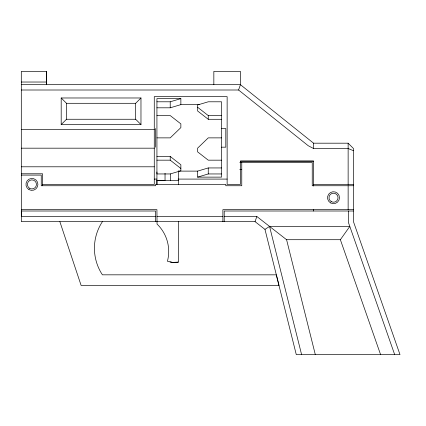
<?xml version="1.0" encoding="UTF-8"?>
<svg xmlns="http://www.w3.org/2000/svg" width="426" height="426" viewBox="0 0 426 426"><rect width="100%" height="100%" fill="white"/><g stroke="black" fill="none" stroke-linecap="round" stroke-linejoin="round"><path stroke-width="0.64" d="M46.562 84.683L46.562 71.387L21.3 71.387L21.321 221.642L255.062 221.642L264.972 229.385L296.283 354.613L399.998 354.613L353.458 221.642L353.458 148.509L348.138 143.189L313.568 143.189L240.434 84.683L21.3 84.683M156.933 171.982L156.928 184.426L156.928 180.422L178.473 180.422L178.329 170.901M170.357 180.448L170.357 173.915M46.562 71.387L46.519 84.683M255.062 221.642L256.835 216.483L286.581 239.705L315.309 354.613M353.458 150.713L348.138 148.509L313.568 148.509L308.248 145.745L238.571 90.003L240.434 84.683L240.434 71.387L213.841 71.387L213.841 84.683M380.594 354.613L340.374 239.705L349.81 226.408L269.551 226.408L264.972 229.385M61.19 124.573L66.509 119.259L66.509 103.3L61.19 97.98L61.19 124.573L140.974 124.573L140.974 97.98L61.19 97.98M66.509 103.3L135.654 103.3L140.974 97.98M156.928 101.793L170.224 101.793L180.864 98.614L180.864 104.631L170.224 107.805L156.928 107.805M178.585 171.114L197.616 171.114L208.255 167.94L221.552 167.94M197.616 171.114L197.616 177.125L208.255 173.952L221.552 173.952M21.3 209.677L156.928 209.677L157.045 224.065A38.031 38.031 0 0 1 167.423 261.271L172.759 262.405L178.473 262.102L178.473 221.621M21.3 82.026L46.562 82.026M21.3 90.003L238.571 90.003M180.864 98.614L156.928 98.614L156.928 173.952L170.224 173.952L180.864 170.778L180.864 164.766L170.224 156.454L156.928 156.454M180.864 104.631L199.24 104.631M156.928 115.574L170.224 115.574L180.864 123.881L180.864 127.598L170.224 137.87L156.928 137.87M197.616 107.261L208.255 115.574L221.552 115.574M66.509 119.259L135.654 119.259L140.974 124.573M197.616 177.125L221.552 177.125L221.552 101.793L208.255 101.793L197.616 104.966L197.616 110.978L208.255 119.291L221.552 119.291M221.552 128.561L225.807 128.561L225.807 147.178L221.552 147.178M21.3 129.563L154.271 129.563M221.552 137.87L208.255 137.87L197.616 148.147L197.616 151.864L208.255 160.171L221.552 160.171M21.3 148.179L154.271 148.179M156.928 160.171L170.224 160.171L180.864 168.483M240.434 161.119L313.568 161.119M239.769 162.471L312.237 162.444L312.237 185.741L353.458 185.741M21.3 166.795L154.271 166.795M239.769 169.649L241.766 169.649M21.3 173.776L42.573 173.776L42.573 185.741M21.3 175.102L41.247 175.102L41.247 185.741L155.602 185.741L155.602 184.41L225.807 184.41L225.807 185.741L241.766 185.741L241.766 162.444M154.271 179.09L156.917 179.09M178.116 179.09L227.138 179.09M42.573 184.41L154.271 184.41L154.271 96.649L227.138 96.649L227.138 184.41L240.434 184.41L240.434 161.081L313.568 161.081L313.568 186.045M313.568 184.41L353.458 184.41M353.458 209.677L222.883 209.677L222.883 221.642M353.458 211.003L224.214 211.003L224.214 221.642M155.602 216.323L21.321 216.323L21.3 211.003L155.602 211.003L155.602 221.642M156.928 216.323L222.883 216.323M224.214 216.483L256.835 216.483M286.581 239.705L340.374 239.705M156.928 180.422L165.038 180.454L165.038 173.291M394.678 354.613L348.436 222.494L348.436 211.003M59.858 221.642L81.132 285.468L278.998 285.473L276.336 274.839L102.405 274.829A48.314 48.314 0 0 1 102.41 221.642M269.551 226.408L301.603 354.613M348.138 143.189L348.138 184.41M348.138 185.741L348.138 209.677M313.568 143.189L313.568 148.509M313.568 209.677L313.568 211.003M208.255 115.574L208.255 119.291M208.255 167.94L208.255 173.952M178.473 180.422L178.473 184.41M170.224 101.793L170.224 107.805M170.224 156.454L170.224 160.171M155.602 128.561L155.602 147.178M135.654 103.3L135.654 119.259M178.206 262.166A21.556 21.556 0 0 1 170.054 262.006M331.252 201.626A4.521 4.521 0 0 0 338.036 197.707A4.521 4.521 0 0 0 331.252 193.793A4.521 4.521 0 0 0 331.252 201.626M29.676 188.329A4.521 4.521 0 0 0 36.46 184.41A4.521 4.521 0 0 0 29.676 180.496A4.521 4.521 0 0 0 29.676 188.329M330.523 202.888A5.985 5.985 0 0 0 339.495 197.707A5.985 5.985 0 0 0 330.523 192.525A5.985 5.985 0 0 0 330.523 202.888M28.947 189.591A5.985 5.985 0 0 0 37.919 184.41A5.985 5.985 0 0 0 28.947 179.229A5.985 5.985 0 0 0 28.947 189.591"/></g></svg>
